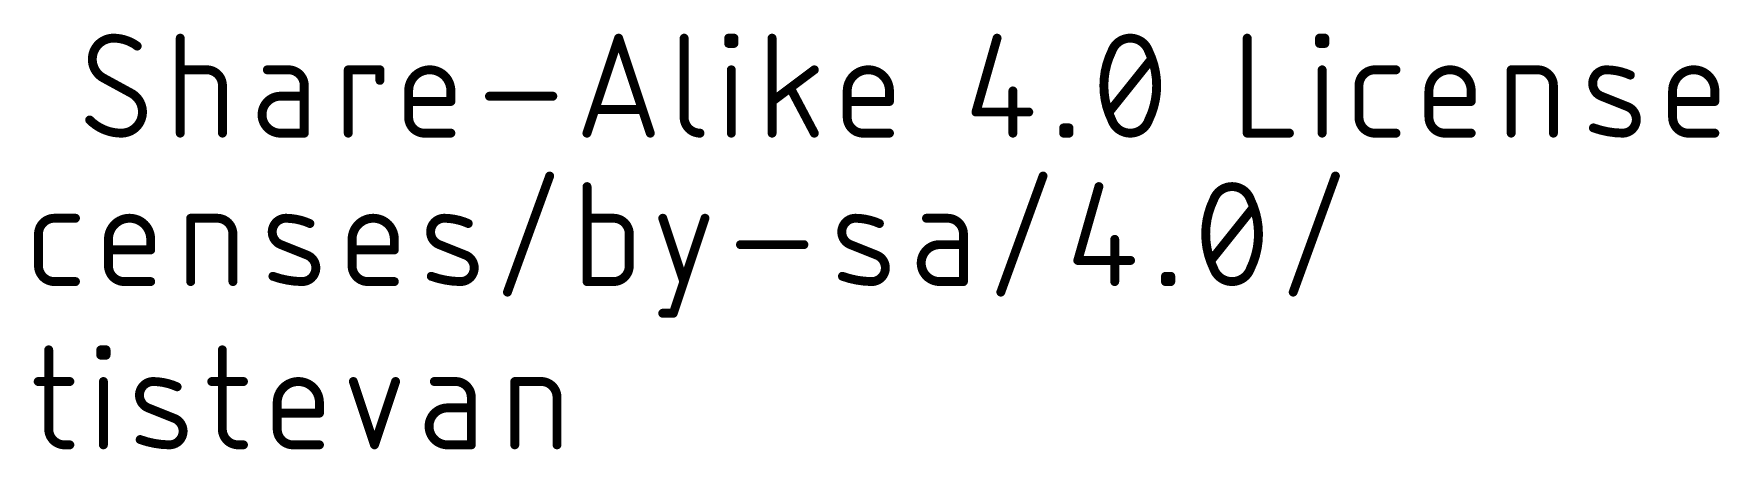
# Model space of a CAD drawing. Extents: x -28.7 to 57.9, y -15.3 to 34.1.
# Drawn here: x 29.08 to 57.91, y -14.99 to -7.87 of the extents above; entities that cross this region are included whole.
import ezdxf

# ---------------------------------------------------------------- set-up
doc = ezdxf.new("R2010")
doc.units = 0
doc.layers.add('51', color=53, linetype='CONTINUOUS')

msp = doc.modelspace()

# ---------------------------------------------------------------- linework, layer by layer
at = {"layer": '51'}
for points, const_width in [([(30.4406, -7.9502, 0.4142), (30.0793, -8.3114)], 0.1524), ([(30.847, -8.0857, 0.1623), (30.4406, -7.9502)], 0.1524), ([(30.4406, -7.9121, 1), (30.4406, -7.9883)], 0.0762), ([(30.4406, -7.9883, 1), (30.4406, -7.9121)], 0.0762), ([(30.8241, -8.1161, 1), (30.8698, -8.0552)], 0.0762), ([(31.6215, -7.9502, 1), (31.5453, -7.9502)], 0.0762), ([(39.1191, -7.9382, 1), (39.0468, -7.9622)], 0.0762), ([(39.1191, -7.9622, 1), (39.0468, -7.9382)], 0.0762), ([(40.2424, -7.9502, 1), (40.1662, -7.9502)], 0.0762), ([(41.0037, -7.9502, 1), (40.9275, -7.9502)], 0.0762), ([(40.9656, -7.9121, 1), (40.9656, -7.9883)], 0.0762), ([(40.9656, -8.0024, 1), (40.9656, -8.0786)], 0.0762), ([(40.9275, -8.0405, 1), (41.0037, -8.0405)], 0.0762), ([(41.094, -7.9502, 1), (41.0178, -7.9502)], 0.0762), ([(41.0178, -8.0405, 1), (41.094, -8.0405)], 0.0762), ([(41.0559, -7.9883, 1), (41.0559, -7.9121)], 0.0762), ([(41.0559, -8.0786, 1), (41.0559, -8.0024)], 0.0762), ([(41.7466, -7.9502, 1), (41.6704, -7.9502)], 0.0762), ([(45.5943, -7.9607, 1), (45.5211, -7.9397)], 0.0762), ([(47.8364, -7.9502, 0.3205), (47.5203, -8.176)], 0.1524), ([(48.1525, -8.176, 0.3205), (47.8364, -7.9502)], 0.1524), ([(47.8364, -7.9121, 1), (47.8364, -7.9883)], 0.0762), ([(47.8364, -7.9883, 1), (47.8364, -7.9121)], 0.0762), ([(49.8748, -7.9502, 1), (49.7986, -7.9502)], 0.0762), ([(51.1119, -7.9502, 1), (51.0357, -7.9502)], 0.0762), ([(51.0738, -7.9121, 1), (51.0738, -7.9883)], 0.0762), ([(51.0738, -8.0024, 1), (51.0738, -8.0786)], 0.0762), ([(51.0357, -8.0405, 1), (51.1119, -8.0405)], 0.0762), ([(51.2022, -7.9502, 1), (51.126, -7.9502)], 0.0762), ([(51.126, -8.0405, 1), (51.2022, -8.0405)], 0.0762), ([(51.1641, -7.9883, 1), (51.1641, -7.9121)], 0.0762), ([(51.1641, -8.0786, 1), (51.1641, -8.0024)], 0.0762), ([(30.0793, -8.3114, 0.2656), (30.26, -8.6275)], 0.1524), ([(30.1174, -8.3114, 1), (30.0412, -8.3114)], 0.0762), ([(30.0412, -8.3114, 1), (30.1174, -8.3114)], 0.0762), ([(47.5203, -8.176, 0.1139), (47.3848, -8.763)], 0.1524), ([(47.4843, -8.1636, 1), (47.5563, -8.1883)], 0.0762), ([(47.5546, -8.1927, 1), (47.4861, -8.1593)], 0.0762), ([(48.1867, -8.1593, 1), (48.1182, -8.1927)], 0.0762), ([(48.2879, -8.763, 0.1139), (48.1525, -8.176)], 0.1524), ([(48.1164, -8.1883, 1), (48.1885, -8.1636)], 0.0762), ([(48.2274, -8.3352, 1), (48.1679, -8.2876)], 0.0762), ([(30.2782, -8.5941, 1), (30.2417, -8.661)], 0.0762), ([(30.2406, -8.6604, 1), (30.2793, -8.5947)], 0.0762), ([(31.5834, -8.454, 1), (31.5834, -8.5302)], 0.0762), ([(32.3059, -8.763, 0.4142), (32.035, -8.4921)], 0.1524), ([(32.035, -8.454, 1), (32.035, -8.5302)], 0.0762), ([(32.035, -8.5302, 1), (32.035, -8.454)], 0.0762), ([(33.0732, -8.454, 1), (33.0732, -8.5302)], 0.0762), ([(33.7054, -8.763, 0.4142), (33.4344, -8.4921)], 0.1524), ([(33.4344, -8.454, 1), (33.4344, -8.5302)], 0.0762), ([(33.4344, -8.5302, 1), (33.4344, -8.454)], 0.0762), ([(34.4957, -8.4921, 1), (34.4195, -8.4921)], 0.0762), ([(34.4576, -8.454, 1), (34.4576, -8.5302)], 0.0762), ([(35.0376, -8.4921, 1), (34.9614, -8.4921)], 0.0762), ([(34.9614, -8.6727, 1), (35.0376, -8.6727)], 0.0762), ([(34.9995, -8.5302, 1), (34.9995, -8.454)], 0.0762), ([(36.2137, -8.8533, 1), (35.4912, -8.8533)], 0.1524), ([(41.0489, -8.4921, 1), (40.9727, -8.4921)], 0.0762), ([(42.4538, -8.5225, 1), (42.4081, -8.4616)], 0.0762), ([(43.7167, -8.8533, 1), (42.9942, -8.8533)], 0.1524), ([(51.157, -8.4921, 1), (51.0808, -8.4921)], 0.0762), ([(52.0204, -8.4921, 0.4142), (51.7494, -8.763)], 0.1524), ([(52.0204, -8.454, 1), (52.0204, -8.5302)], 0.0762), ([(52.0204, -8.5302, 1), (52.0204, -8.454)], 0.0762), ([(52.3816, -8.5302, 1), (52.3816, -8.454)], 0.0762), ([(53.6686, -8.8533, 1), (52.9461, -8.8533)], 0.1524), ([(54.391, -8.4921, 1), (54.3148, -8.4921)], 0.0762), ([(54.3529, -8.454, 1), (54.3529, -8.5302)], 0.0762), ([(55.0754, -8.763, 0.4142), (54.8044, -8.4921)], 0.1524), ([(54.8044, -8.454, 1), (54.8044, -8.5302)], 0.0762), ([(54.8044, -8.5302, 1), (54.8044, -8.454)], 0.0762), ([(55.9855, -8.4921, 0.8318), (55.8952, -8.9436)], 0.1524), ([(55.986, -8.454, 1), (55.9849, -8.5302)], 0.0762), ([(56.3919, -8.5824, 0.1026), (55.9855, -8.4921)], 0.1524), ([(55.9849, -8.5302, 1), (55.986, -8.454)], 0.0762), ([(56.3762, -8.6171, 1), (56.4075, -8.5476)], 0.0762), ([(57.8369, -8.8533, 1), (57.1144, -8.8533)], 0.1524), ([(30.776, -8.8656, 1), (30.7373, -8.9313)], 0.0762), ([(30.9373, -9.2146, 0.2656), (30.7567, -8.8985)], 0.1524), ([(30.7384, -8.9319, 1), (30.7749, -8.865)], 0.0762), ([(32.344, -8.763, 1), (32.2678, -8.763)], 0.0762), ([(32.2678, -8.763, 1), (32.344, -8.763)], 0.0762), ([(33.299, -8.9436, 1), (33.299, -9.5758)], 0.1524), ([(33.299, -8.9055, 1), (33.299, -8.9817)], 0.0762), ([(33.299, -8.9817, 1), (33.299, -8.9055)], 0.0762), ([(33.7435, -8.763, 1), (33.6673, -8.763)], 0.0762), ([(33.6673, -8.763, 1), (33.7435, -8.763)], 0.0762), ([(33.7054, -8.9817, 1), (33.7054, -8.9055)], 0.0762), ([(35.5293, -8.8533, 1), (35.4531, -8.8533)], 0.0762), ([(35.4531, -8.8533, 1), (35.5293, -8.8533)], 0.0762), ([(36.2518, -8.8533, 1), (36.1756, -8.8533)], 0.0762), ([(36.1756, -8.8533, 1), (36.2518, -8.8533)], 0.0762), ([(36.8737, -8.9055, 1), (36.8737, -8.9817)], 0.0762), ([(37.9574, -8.9817, 1), (37.9574, -8.9055)], 0.0762), ([(42.0582, -8.7903, 1), (41.9909, -8.826)], 0.0762), ([(43.0323, -8.8533, 1), (42.9561, -8.8533)], 0.0762), ([(42.9561, -8.8533, 1), (43.0323, -8.8533)], 0.0762), ([(43.7548, -8.8533, 1), (43.6786, -8.8533)], 0.0762), ([(43.6786, -8.8533, 1), (43.7548, -8.8533)], 0.0762), ([(45.8667, -8.8533, 1), (45.7905, -8.8533)], 0.0762), ([(47.3848, -8.763, 0.1139), (47.5203, -9.35)], 0.1524), ([(47.4229, -8.763, 1), (47.3467, -8.763)], 0.0762), ([(47.3467, -8.763, 1), (47.4229, -8.763)], 0.0762), ([(48.1525, -9.35, 0.1139), (48.2879, -8.763)], 0.1524), ([(48.326, -8.763, 1), (48.2498, -8.763)], 0.0762), ([(48.2498, -8.763, 1), (48.326, -8.763)], 0.0762), ([(51.7875, -8.763, 1), (51.7113, -8.763)], 0.0762), ([(51.7113, -8.763, 1), (51.7875, -8.763)], 0.0762), ([(52.9842, -8.8533, 1), (52.908, -8.8533)], 0.0762), ([(52.908, -8.8533, 1), (52.9842, -8.8533)], 0.0762), ([(53.7067, -8.8533, 1), (53.6305, -8.8533)], 0.0762), ([(53.6305, -8.8533, 1), (53.7067, -8.8533)], 0.0762), ([(55.1135, -8.763, 1), (55.0373, -8.763)], 0.0762), ([(55.0373, -8.763, 1), (55.1135, -8.763)], 0.0762), ([(55.9093, -8.9083, 1), (55.881, -8.979)], 0.0762), ([(55.881, -8.979, 1), (55.9093, -8.9082)], 0.0762), ([(57.1525, -8.8533, 1), (57.0763, -8.8533)], 0.0762), ([(57.0763, -8.8533, 1), (57.1525, -8.8533)], 0.0762), ([(57.875, -8.8533, 1), (57.7988, -8.8533)], 0.0762), ([(57.7988, -8.8533, 1), (57.875, -8.8533)], 0.0762), ([(30.5761, -9.5758, 0.4142), (30.9373, -9.2146)], 0.1524), ([(30.9754, -9.2146, 1), (30.8992, -9.2146)], 0.0762), ([(30.8992, -9.2146, 1), (30.9754, -9.2146)], 0.0762), ([(35.4912, -8.9958, 1), (35.4912, -9.072)], 0.0762), ([(36.1756, -9.0339, 1), (36.2518, -9.0339)], 0.0762), ([(36.2137, -9.072, 1), (36.2137, -8.9958)], 0.0762), ([(38.6765, -9.1313, 1), (38.6765, -9.2075)], 0.0762), ([(39.4893, -9.2075, 1), (39.4893, -9.1313)], 0.0762), ([(41.6856, -9.0035, 1), (41.7313, -9.0644)], 0.0762), ([(42.9942, -8.9958, 1), (42.9942, -9.072)], 0.0762), ([(43.6786, -9.0339, 1), (43.7548, -9.0339)], 0.0762), ([(43.7167, -9.072, 1), (43.7167, -8.9958)], 0.0762), ([(45.1598, -9.2041, 1), (45.2331, -9.225)], 0.0762), ([(45.1965, -9.1765, 1), (45.1965, -9.2527)], 0.0762), ([(46.0996, -9.2527, 1), (46.0996, -9.1765)], 0.0762), ([(47.4454, -9.1908, 1), (47.5049, -9.2384)], 0.0762), ([(52.9461, -8.9958, 1), (52.9461, -9.072)], 0.0762), ([(53.6305, -9.0339, 1), (53.7067, -9.0339)], 0.0762), ([(53.6686, -9.072, 1), (53.6686, -8.9958)], 0.0762), ([(56.2564, -9.5758, 0.8318), (56.3467, -9.1242)], 0.1524), ([(56.3609, -9.0889, 1), (56.3326, -9.1596)], 0.0762), ([(56.3326, -9.1596, 1), (56.3609, -9.0889)], 0.0762), ([(57.1144, -8.9958, 1), (57.1144, -9.072)], 0.0762), ([(57.7988, -9.0339, 1), (57.875, -9.0339)], 0.0762), ([(57.8369, -9.072, 1), (57.8369, -8.9958)], 0.0762), ([(30.0612, -9.3232, 1), (30.0071, -9.3769)], 0.0762), ([(30.0342, -9.35, 0.2), (30.5761, -9.5758)], 0.1524), ([(30.5761, -9.5377, 1), (30.5761, -9.6139)], 0.0762), ([(30.5761, -9.6139, 1), (30.5761, -9.5377)], 0.0762), ([(33.299, -9.5377, 1), (33.299, -9.6139)], 0.0762), ([(33.299, -9.6139, 1), (33.299, -9.5377)], 0.0762), ([(33.7054, -9.6139, 1), (33.7054, -9.5377)], 0.0762), ([(35.4912, -9.3049, 0.4142), (35.7621, -9.5758)], 0.1524), ([(35.5293, -9.3049, 1), (35.4531, -9.3049)], 0.0762), ([(35.4531, -9.3049, 1), (35.5293, -9.3049)], 0.0762), ([(35.7621, -9.5377, 1), (35.7621, -9.6139)], 0.0762), ([(35.7621, -9.6139, 1), (35.7621, -9.5377)], 0.0762), ([(36.2137, -9.6139, 1), (36.2137, -9.5377)], 0.0762), ([(40.2043, -9.3049, 0.4142), (40.4752, -9.5758)], 0.1524), ([(40.2424, -9.3049, 1), (40.1662, -9.3049)], 0.0762), ([(40.1662, -9.3049, 1), (40.2424, -9.3049)], 0.0762), ([(40.4752, -9.6139, 1), (40.4752, -9.5377)], 0.0762), ([(42.9942, -9.3049, 0.4142), (43.2651, -9.5758)], 0.1524), ([(43.0323, -9.3049, 1), (42.9561, -9.3049)], 0.0762), ([(42.9561, -9.3049, 1), (43.0323, -9.3049)], 0.0762), ([(43.2651, -9.5377, 1), (43.2651, -9.6139)], 0.0762), ([(43.2651, -9.6139, 1), (43.2651, -9.5377)], 0.0762), ([(43.7167, -9.6139, 1), (43.7167, -9.5377)], 0.0762), ([(46.7352, -9.4855, 1), (46.659, -9.4855)], 0.0762), ([(46.6971, -9.4474, 1), (46.6971, -9.5236)], 0.0762), ([(46.6971, -9.5377, 1), (46.6971, -9.6139)], 0.0762), ([(46.8255, -9.4855, 1), (46.7493, -9.4855)], 0.0762), ([(46.7874, -9.5236, 1), (46.7874, -9.4474)], 0.0762), ([(46.7874, -9.6139, 1), (46.7874, -9.5377)], 0.0762), ([(47.5203, -9.35, 0.3205), (47.8364, -9.5758)], 0.1524), ([(47.5563, -9.3377, 1), (47.4843, -9.3624)], 0.0762), ([(47.4861, -9.3667, 1), (47.5546, -9.3333)], 0.0762), ([(47.8364, -9.5758, 0.3205), (48.1525, -9.35)], 0.1524), ([(47.8364, -9.5377, 1), (47.8364, -9.6139)], 0.0762), ([(47.8364, -9.6139, 1), (47.8364, -9.5377)], 0.0762), ([(48.1182, -9.3333, 1), (48.1867, -9.3667)], 0.0762), ([(48.1885, -9.3624, 1), (48.1164, -9.3377)], 0.0762), ([(49.8367, -9.5377, 1), (49.8367, -9.6139)], 0.0762), ([(50.5592, -9.6139, 1), (50.5592, -9.5377)], 0.0762), ([(51.7494, -9.3049, 0.4142), (52.0204, -9.5758)], 0.1524), ([(51.7875, -9.3049, 1), (51.7113, -9.3049)], 0.0762), ([(51.7113, -9.3049, 1), (51.7875, -9.3049)], 0.0762), ([(52.0204, -9.5377, 1), (52.0204, -9.6139)], 0.0762), ([(52.0204, -9.6139, 1), (52.0204, -9.5377)], 0.0762), ([(52.3816, -9.6139, 1), (52.3816, -9.5377)], 0.0762), ([(52.9461, -9.3049, 0.4142), (53.217, -9.5758)], 0.1524), ([(52.9842, -9.3049, 1), (52.908, -9.3049)], 0.0762), ([(52.908, -9.3049, 1), (52.9842, -9.3049)], 0.0762), ([(53.217, -9.5377, 1), (53.217, -9.6139)], 0.0762), ([(53.217, -9.6139, 1), (53.217, -9.5377)], 0.0762), ([(53.6686, -9.6139, 1), (53.6686, -9.5377)], 0.0762), ([(55.7726, -9.4496, 1), (55.7468, -9.5213)], 0.0762), ([(55.7597, -9.4855, 0.083), (56.2564, -9.5758)], 0.1524), ([(56.2569, -9.5377, 1), (56.2559, -9.6139)], 0.0762), ([(56.2559, -9.6139, 1), (56.2569, -9.5377)], 0.0762), ([(57.1144, -9.3049, 0.4142), (57.3853, -9.5758)], 0.1524), ([(57.1525, -9.3049, 1), (57.0763, -9.3049)], 0.0762), ([(57.0763, -9.3049, 1), (57.1525, -9.3049)], 0.0762), ([(57.3853, -9.5377, 1), (57.3853, -9.6139)], 0.0762), ([(57.3853, -9.6139, 1), (57.3853, -9.5377)], 0.0762), ([(57.8369, -9.6139, 1), (57.8369, -9.5377)], 0.0762), ([(31.5453, -9.5758, 1), (31.6215, -9.5758)], 0.0762), ([(32.2678, -9.5758, 1), (32.344, -9.5758)], 0.0762), ([(33.6673, -9.5758, 1), (33.7435, -9.5758)], 0.0762), ([(34.4195, -9.5758, 1), (34.4957, -9.5758)], 0.0762), ([(38.5049, -9.5638, 1), (38.5772, -9.5878)], 0.0762), ([(39.5886, -9.5878, 1), (39.6609, -9.5638)], 0.0762), ([(40.9727, -9.5758, 1), (41.0489, -9.5758)], 0.0762), ([(41.6704, -9.5758, 1), (41.7466, -9.5758)], 0.0762), ([(42.3973, -9.5936, 1), (42.4646, -9.558)], 0.0762), ([(45.7905, -9.5758, 1), (45.8667, -9.5758)], 0.0762), ([(46.659, -9.5758, 1), (46.7352, -9.5758)], 0.0762), ([(46.7493, -9.5758, 1), (46.8255, -9.5758)], 0.0762), ([(49.7986, -9.5758, 1), (49.8748, -9.5758)], 0.0762), ([(51.0808, -9.5758, 1), (51.157, -9.5758)], 0.0762), ([(54.3148, -9.5758, 1), (54.391, -9.5758)], 0.0762), ([(55.0373, -9.5758, 1), (55.1135, -9.5758)], 0.0762), ([(37.9393, -10.3226, 1), (37.8677, -10.2966)], 0.0762), ([(46.3802, -10.3226, 1), (46.3086, -10.2966)], 0.0762), ([(51.3822, -10.3226, 1), (51.3105, -10.2966)], 0.0762), ([(38.5812, -10.4902, 1), (38.505, -10.4902)], 0.0762), ([(47.3363, -10.5007, 1), (47.263, -10.4797)], 0.0762), ([(49.2622, -10.716, 0.1139), (49.1267, -11.303)], 0.1524), ([(49.5783, -10.4902, 0.3205), (49.2622, -10.716)], 0.1524), ([(49.2262, -10.7036, 1), (49.2983, -10.7283)], 0.0762), ([(49.2965, -10.7327, 1), (49.228, -10.6993)], 0.0762), ([(49.8944, -10.716, 0.3205), (49.5783, -10.4902)], 0.1524), ([(49.5783, -10.4521, 1), (49.5783, -10.5283)], 0.0762), ([(49.5783, -10.5283, 1), (49.5783, -10.4521)], 0.0762), ([(49.9286, -10.6993, 1), (49.8601, -10.7327)], 0.0762), ([(50.0299, -11.303, 0.1139), (49.8944, -10.716)], 0.1524), ([(49.8583, -10.7283, 1), (49.9304, -10.7036)], 0.0762), ([(29.4297, -11.0321, 0.4142), (29.1588, -11.303)], 0.1524), ([(29.4297, -10.994, 1), (29.4297, -11.0702)], 0.0762), ([(29.4297, -11.0702, 1), (29.4297, -10.994)], 0.0762), ([(29.7909, -11.0702, 1), (29.7909, -10.994)], 0.0762), ([(31.0779, -11.3933, 1), (30.3554, -11.3933)], 0.1524), ([(31.8003, -11.0321, 1), (31.7241, -11.0321)], 0.0762), ([(31.7622, -10.994, 1), (31.7622, -11.0702)], 0.0762), ([(32.4847, -11.303, 0.4142), (32.2138, -11.0321)], 0.1524), ([(32.2138, -10.994, 1), (32.2138, -11.0702)], 0.0762), ([(32.2138, -11.0702, 1), (32.2138, -10.994)], 0.0762), ([(33.3948, -11.0321, 0.8318), (33.3045, -11.4836)], 0.1524), ([(33.3953, -10.994, 1), (33.3942, -11.0702)], 0.0762), ([(33.8012, -11.1224, 0.1026), (33.3948, -11.0321)], 0.1524), ([(33.3942, -11.0702, 1), (33.3953, -10.994)], 0.0762), ([(35.2462, -11.3933, 1), (34.5237, -11.3933)], 0.1524), ([(36.1042, -11.0321, 0.8318), (36.0139, -11.4836)], 0.1524), ([(36.5106, -11.1224, 0.1026), (36.1042, -11.0321)], 0.1524), ([(36.1048, -10.994, 1), (36.1037, -11.0702)], 0.0762), ([(36.1037, -11.0702, 1), (36.1048, -10.994)], 0.0762), ([(38.5431, -10.994, 1), (38.5431, -11.0702)], 0.0762), ([(39.2656, -11.303, 0.4142), (38.9946, -11.0321)], 0.1524), ([(38.9946, -10.994, 1), (38.9946, -11.0702)], 0.0762), ([(38.9946, -11.0702, 1), (38.9946, -10.994)], 0.0762), ([(39.8745, -11.02, 1), (39.8022, -11.0441)], 0.0762), ([(40.597, -11.0441, 1), (40.5247, -11.02)], 0.0762), ([(43.1382, -11.0321, 0.8318), (43.0479, -11.4836)], 0.1524), ([(43.5446, -11.1224, 0.1026), (43.1382, -11.0321)], 0.1524), ([(43.1388, -10.994, 1), (43.1377, -11.0702)], 0.0762), ([(43.1377, -11.0702, 1), (43.1388, -10.994)], 0.0762), ([(44.3502, -10.994, 1), (44.3502, -11.0702)], 0.0762), ([(44.9823, -11.303, 0.4142), (44.7114, -11.0321)], 0.1524), ([(44.7114, -10.994, 1), (44.7114, -11.0702)], 0.0762), ([(44.7114, -11.0702, 1), (44.7114, -10.994)], 0.0762), ([(49.9693, -10.8752, 1), (49.9098, -10.8276)], 0.0762), ([(29.1969, -11.303, 1), (29.1207, -11.303)], 0.0762), ([(32.5228, -11.303, 1), (32.4466, -11.303)], 0.0762), ([(33.7856, -11.1571, 1), (33.8168, -11.0876)], 0.0762), ([(36.495, -11.1571, 1), (36.5262, -11.0876)], 0.0762), ([(39.3037, -11.303, 1), (39.2275, -11.303)], 0.0762), ([(43.529, -11.1571, 1), (43.5603, -11.0876)], 0.0762), ([(45.0204, -11.303, 1), (44.9442, -11.303)], 0.0762), ([(49.1267, -11.303, 0.1139), (49.2622, -11.89)], 0.1524), ([(49.1648, -11.303, 1), (49.0886, -11.303)], 0.0762), ([(49.8944, -11.89, 0.1139), (50.0299, -11.303)], 0.1524), ([(50.068, -11.303, 1), (49.9918, -11.303)], 0.0762), ([(29.1207, -11.303, 1), (29.1969, -11.303)], 0.0762), ([(30.3935, -11.3933, 1), (30.3173, -11.3933)], 0.0762), ([(30.3173, -11.3933, 1), (30.3935, -11.3933)], 0.0762), ([(30.3554, -11.5358, 1), (30.3554, -11.612)], 0.0762), ([(31.116, -11.3933, 1), (31.0398, -11.3933)], 0.0762), ([(31.0398, -11.3933, 1), (31.116, -11.3933)], 0.0762), ([(31.0779, -11.612, 1), (31.0779, -11.5358)], 0.0762), ([(32.4466, -11.303, 1), (32.5228, -11.303)], 0.0762), ([(33.3186, -11.4483, 1), (33.2903, -11.519)], 0.0762), ([(33.2903, -11.519, 1), (33.3186, -11.4482)], 0.0762), ([(34.5618, -11.3933, 1), (34.4856, -11.3933)], 0.0762), ([(34.4856, -11.3933, 1), (34.5618, -11.3933)], 0.0762), ([(34.5237, -11.5358, 1), (34.5237, -11.612)], 0.0762), ([(35.2843, -11.3933, 1), (35.2081, -11.3933)], 0.0762), ([(35.2081, -11.3933, 1), (35.2843, -11.3933)], 0.0762), ([(35.2462, -11.612, 1), (35.2462, -11.5358)], 0.0762), ([(36.028, -11.4483, 1), (35.9997, -11.519)], 0.0762), ([(35.9997, -11.519, 1), (36.028, -11.4482)], 0.0762), ([(39.2275, -11.303, 1), (39.3037, -11.303)], 0.0762), ([(41.1687, -11.4455, 1), (41.1687, -11.5217)], 0.0762), ([(42.2525, -11.5217, 1), (42.2525, -11.4455)], 0.0762), ([(43.0621, -11.4483, 1), (43.0338, -11.519)], 0.0762), ([(43.0338, -11.519, 1), (43.0621, -11.4482)], 0.0762), ([(44.5759, -11.4836, 1), (44.5759, -12.1158)], 0.1524), ([(44.5759, -11.4455, 1), (44.5759, -11.5217)], 0.0762), ([(44.5759, -11.5217, 1), (44.5759, -11.4455)], 0.0762), ([(44.9442, -11.303, 1), (45.0204, -11.303)], 0.0762), ([(44.9823, -11.5217, 1), (44.9823, -11.4455)], 0.0762), ([(47.6087, -11.3933, 1), (47.5325, -11.3933)], 0.0762), ([(49.0886, -11.303, 1), (49.1648, -11.303)], 0.0762), ([(49.9918, -11.303, 1), (50.068, -11.303)], 0.0762), ([(29.1588, -11.8449, 0.4142), (29.4297, -12.1158)], 0.1524), ([(29.1969, -11.8449, 1), (29.1207, -11.8449)], 0.0762), ([(29.1207, -11.8449, 1), (29.1969, -11.8449)], 0.0762), ([(30.3554, -11.8449, 0.4142), (30.6263, -12.1158)], 0.1524), ([(30.3935, -11.8449, 1), (30.3173, -11.8449)], 0.0762), ([(30.3173, -11.8449, 1), (30.3935, -11.8449)], 0.0762), ([(31.0398, -11.5739, 1), (31.116, -11.5739)], 0.0762), ([(33.6657, -12.1158, 0.8318), (33.756, -11.6642)], 0.1524), ([(33.7702, -11.6289, 1), (33.7419, -11.6996)], 0.0762), ([(33.7419, -11.6996, 1), (33.7702, -11.6289)], 0.0762), ([(34.5237, -11.8449, 0.4142), (34.7947, -12.1158)], 0.1524), ([(34.5618, -11.8449, 1), (34.4856, -11.8449)], 0.0762), ([(34.4856, -11.8449, 1), (34.5618, -11.8449)], 0.0762), ([(35.2081, -11.5739, 1), (35.2843, -11.5739)], 0.0762), ([(36.3751, -12.1158, 0.8318), (36.4655, -11.6642)], 0.1524), ([(36.4796, -11.6289, 1), (36.4513, -11.6996)], 0.0762), ([(36.4513, -11.6996, 1), (36.4796, -11.6289)], 0.0762), ([(38.9946, -12.1158, 0.4142), (39.2656, -11.8449)], 0.1524), ([(39.3036, -11.8449, 1), (39.2275, -11.8449)], 0.0762), ([(39.2275, -11.8449, 1), (39.3037, -11.8449)], 0.0762), ([(43.4092, -12.1158, 0.8318), (43.4995, -11.6642)], 0.1524), ([(43.5136, -11.6289, 1), (43.4853, -11.6996)], 0.0762), ([(43.4853, -11.6996, 1), (43.5136, -11.6289)], 0.0762), ([(46.9017, -11.7441, 1), (46.975, -11.765)], 0.0762), ([(46.9384, -11.7165, 1), (46.9384, -11.7927)], 0.0762), ([(47.8415, -11.7927, 1), (47.8415, -11.7165)], 0.0762), ([(49.1873, -11.7308, 1), (49.2468, -11.7784)], 0.0762), ([(49.2622, -11.89, 0.3205), (49.5783, -12.1158)], 0.1524), ([(49.2983, -11.8777, 1), (49.2262, -11.9024)], 0.0762), ([(49.5783, -12.1158, 0.3205), (49.8944, -11.89)], 0.1524), ([(49.9304, -11.9024, 1), (49.8584, -11.8777)], 0.0762), ([(29.4297, -12.0777, 1), (29.4297, -12.1539)], 0.0762), ([(29.4297, -12.1539, 1), (29.4297, -12.0777)], 0.0762), ([(29.7909, -12.1539, 1), (29.7909, -12.0777)], 0.0762), ([(30.6263, -12.0777, 1), (30.6263, -12.1539)], 0.0762), ([(30.6263, -12.1539, 1), (30.6263, -12.0777)], 0.0762), ([(31.0779, -12.1539, 1), (31.0779, -12.0777)], 0.0762), ([(31.7241, -12.1158, 1), (31.8003, -12.1158)], 0.0762), ([(32.4466, -12.1158, 1), (32.5228, -12.1158)], 0.0762), ([(33.1819, -11.9896, 1), (33.1561, -12.0613)], 0.0762), ([(33.169, -12.0255, 0.083), (33.6657, -12.1158)], 0.1524), ([(33.6663, -12.0777, 1), (33.6652, -12.1539)], 0.0762), ([(33.6652, -12.1539, 1), (33.6663, -12.0777)], 0.0762), ([(34.7947, -12.0777, 1), (34.7947, -12.1539)], 0.0762), ([(34.7947, -12.1539, 1), (34.7947, -12.0777)], 0.0762), ([(35.2462, -12.1539, 1), (35.2462, -12.0777)], 0.0762), ([(35.8913, -11.9896, 1), (35.8655, -12.0613)], 0.0762), ([(35.8784, -12.0255, 0.083), (36.3751, -12.1158)], 0.1524), ([(36.3757, -12.0777, 1), (36.3746, -12.1539)], 0.0762), ([(36.3746, -12.1539, 1), (36.3757, -12.0777)], 0.0762), ([(38.5431, -12.0777, 1), (38.5431, -12.1539)], 0.0762), ([(38.505, -12.1158, 1), (38.5812, -12.1158)], 0.0762), ([(38.9946, -12.0777, 1), (38.9946, -12.1539)], 0.0762), ([(38.9946, -12.1539, 1), (38.9946, -12.0777)], 0.0762), ([(40.1634, -12.1278, 1), (40.2357, -12.1038)], 0.0762), ([(42.9254, -11.9896, 1), (42.8996, -12.0613)], 0.0762), ([(42.9125, -12.0255, 0.083), (43.4092, -12.1158)], 0.1524), ([(43.4097, -12.0777, 1), (43.4086, -12.1539)], 0.0762), ([(43.4086, -12.1539, 1), (43.4097, -12.0777)], 0.0762), ([(44.5759, -12.0777, 1), (44.5759, -12.1539)], 0.0762), ([(44.5759, -12.1539, 1), (44.5759, -12.0777)], 0.0762), ([(44.9442, -12.1158, 1), (45.0204, -12.1158)], 0.0762), ([(44.9823, -12.1539, 1), (44.9823, -12.0777)], 0.0762), ([(47.5325, -12.1158, 1), (47.6087, -12.1158)], 0.0762), ([(48.4771, -12.0255, 1), (48.4009, -12.0255)], 0.0762), ([(48.439, -11.9874, 1), (48.439, -12.0636)], 0.0762), ([(48.439, -12.0777, 1), (48.439, -12.1539)], 0.0762), ([(48.4009, -12.1158, 1), (48.4771, -12.1158)], 0.0762), ([(48.5674, -12.0255, 1), (48.4912, -12.0255)], 0.0762), ([(48.4912, -12.1158, 1), (48.5674, -12.1158)], 0.0762), ([(48.5293, -12.0636, 1), (48.5293, -11.9874)], 0.0762), ([(48.5293, -12.1539, 1), (48.5293, -12.0777)], 0.0762), ([(49.228, -11.9067, 1), (49.2965, -11.8733)], 0.0762), ([(49.5783, -12.0777, 1), (49.5783, -12.1539)], 0.0762), ([(49.5783, -12.1539, 1), (49.5783, -12.0777)], 0.0762), ([(49.8601, -11.8733, 1), (49.9286, -11.9067)], 0.0762), ([(37.1452, -12.2834, 1), (37.2168, -12.3094)], 0.0762), ([(45.5861, -12.2834, 1), (45.6577, -12.3094)], 0.0762), ([(50.5881, -12.2834, 1), (50.6597, -12.3094)], 0.0762), ([(39.8383, -12.6196, 1), (39.8383, -12.6958)], 0.0762), ([(39.9828, -12.6456, 1), (40.0551, -12.6697)], 0.0762), ([(40.019, -12.6958, 1), (40.019, -12.6196)], 0.0762), ([(29.3716, -13.2842, 1), (29.2954, -13.2842)], 0.0762), ([(30.2621, -13.2842, 1), (30.1859, -13.2842)], 0.0762), ([(30.224, -13.2461, 1), (30.224, -13.3223)], 0.0762), ([(30.3524, -13.2842, 1), (30.2762, -13.2842)], 0.0762), ([(30.3143, -13.3223, 1), (30.3143, -13.2461)], 0.0762), ([(32.3416, -13.2842, 1), (32.2654, -13.2842)], 0.0762), ([(30.224, -13.3364, 1), (30.224, -13.4126)], 0.0762), ([(30.1859, -13.3745, 1), (30.2621, -13.3745)], 0.0762), ([(30.2762, -13.3745, 1), (30.3524, -13.3745)], 0.0762), ([(30.3143, -13.4126, 1), (30.3143, -13.3364)], 0.0762), ([(29.1529, -13.788, 1), (29.1529, -13.8642)], 0.0762), ([(29.6948, -13.8642, 1), (29.6948, -13.788)], 0.0762), ([(30.3072, -13.8261, 1), (30.231, -13.8261)], 0.0762), ([(31.1237, -13.8261, 0.8318), (31.0333, -14.2776)], 0.1524), ([(31.1242, -13.788, 1), (31.1231, -13.8642)], 0.0762), ([(31.5301, -13.9164, 0.1026), (31.1237, -13.8261)], 0.1524), ([(31.1231, -13.8642, 1), (31.1242, -13.788)], 0.0762), ([(32.1229, -13.788, 1), (32.1229, -13.8642)], 0.0762), ([(32.6647, -13.8642, 1), (32.6647, -13.788)], 0.0762), ([(33.965, -14.1873, 1), (33.2426, -14.1873)], 0.1524), ([(34.5813, -13.814, 1), (34.509, -13.8381)], 0.0762), ([(35.3038, -13.8381, 1), (35.2315, -13.814)], 0.0762), ([(35.9307, -13.788, 1), (35.9307, -13.8642)], 0.0762), ([(36.5629, -14.097, 0.4142), (36.292, -13.8261)], 0.1524), ([(36.292, -13.788, 1), (36.292, -13.8642)], 0.0762), ([(36.292, -13.8642, 1), (36.292, -13.788)], 0.0762), ([(37.3448, -13.8261, 1), (37.2686, -13.8261)], 0.0762), ([(37.3067, -13.788, 1), (37.3067, -13.8642)], 0.0762), ([(38.0292, -14.097, 0.4142), (37.7582, -13.8261)], 0.1524), ([(37.7582, -13.788, 1), (37.7582, -13.8642)], 0.0762), ([(37.7582, -13.8642, 1), (37.7582, -13.788)], 0.0762), ([(31.5144, -13.9511, 1), (31.5457, -13.8816)], 0.0762), ([(33.2807, -14.1873, 1), (33.2045, -14.1873)], 0.0762), ([(34.0031, -14.1873, 1), (33.9269, -14.1873)], 0.0762), ([(36.601, -14.097, 1), (36.5248, -14.097)], 0.0762), ([(36.5248, -14.097, 1), (36.601, -14.097)], 0.0762), ([(38.0673, -14.097, 1), (37.9911, -14.097)], 0.0762), ([(37.9911, -14.097, 1), (38.0673, -14.097)], 0.0762), ([(31.0475, -14.2423, 1), (31.0192, -14.313)], 0.0762), ([(31.0192, -14.313, 1), (31.0475, -14.2422)], 0.0762), ([(31.3946, -14.9098, 0.8318), (31.4849, -14.4582)], 0.1524), ([(31.499, -14.4229, 1), (31.4707, -14.4936)], 0.0762), ([(31.4707, -14.4936, 1), (31.499, -14.4229)], 0.0762), ([(33.2045, -14.1873, 1), (33.2807, -14.1873)], 0.0762), ([(33.2426, -14.3298, 1), (33.2426, -14.406)], 0.0762), ([(33.9269, -14.1873, 1), (34.0031, -14.1873)], 0.0762), ([(33.9269, -14.3679, 1), (34.0031, -14.3679)], 0.0762), ([(33.965, -14.406, 1), (33.965, -14.3298)], 0.0762), ([(36.1565, -14.2776, 1), (36.1565, -14.9098)], 0.1524), ([(36.1565, -14.2395, 1), (36.1565, -14.3157)], 0.0762), ([(36.1565, -14.3157, 1), (36.1565, -14.2395)], 0.0762), ([(36.5629, -14.3157, 1), (36.5629, -14.2395)], 0.0762), ([(29.3335, -14.6389, 0.4142), (29.6045, -14.9098)], 0.1524), ([(29.3716, -14.6389, 1), (29.2954, -14.6389)], 0.0762), ([(29.2954, -14.6389, 1), (29.3716, -14.6389)], 0.0762), ([(32.3035, -14.6389, 0.4142), (32.5744, -14.9098)], 0.1524), ([(32.3416, -14.6389, 1), (32.2654, -14.6389)], 0.0762), ([(32.2654, -14.6389, 1), (32.3416, -14.6389)], 0.0762), ([(33.2426, -14.6389, 0.4142), (33.5135, -14.9098)], 0.1524), ([(33.2807, -14.6389, 1), (33.2045, -14.6389)], 0.0762), ([(33.2045, -14.6389, 1), (33.2807, -14.6389)], 0.0762), ([(29.6045, -14.8717, 1), (29.6045, -14.9479)], 0.0762), ([(29.6045, -14.9479, 1), (29.6045, -14.8717)], 0.0762), ([(29.6948, -14.9479, 1), (29.6948, -14.8717)], 0.0762), ([(30.231, -14.9098, 1), (30.3072, -14.9098)], 0.0762), ([(30.9108, -14.7836, 1), (30.885, -14.8553)], 0.0762), ([(30.8979, -14.8195, 0.083), (31.3946, -14.9098)], 0.1524), ([(31.3951, -14.8717, 1), (31.394, -14.9479)], 0.0762), ([(31.394, -14.9479, 1), (31.3951, -14.8717)], 0.0762), ([(32.5744, -14.8717, 1), (32.5744, -14.9479)], 0.0762), ([(32.5744, -14.9479, 1), (32.5744, -14.8717)], 0.0762), ([(32.6647, -14.9479, 1), (32.6647, -14.8717)], 0.0762), ([(33.5135, -14.8717, 1), (33.5135, -14.9479)], 0.0762), ([(33.5135, -14.9479, 1), (33.5135, -14.8717)], 0.0762), ([(33.965, -14.9479, 1), (33.965, -14.8717)], 0.0762), ([(34.8703, -14.8978, 1), (34.9425, -14.9218)], 0.0762), ([(34.8703, -14.9218, 1), (34.9425, -14.8978)], 0.0762), ([(36.1565, -14.8717, 1), (36.1565, -14.9479)], 0.0762), ([(36.1565, -14.9479, 1), (36.1565, -14.8717)], 0.0762), ([(36.5248, -14.9098, 1), (36.601, -14.9098)], 0.0762), ([(36.5629, -14.9479, 1), (36.5629, -14.8717)], 0.0762), ([(37.2686, -14.9098, 1), (37.3448, -14.9098)], 0.0762), ([(37.9911, -14.9098, 1), (38.0673, -14.9098)], 0.0762)]:
    msp.add_lwpolyline(points, format="xyb", dxfattribs=dict(at, const_width=const_width))
at = {"layer": '51', "const_width": 0.1524}
for points in [[(31.5834, -9.5758), (31.5834, -7.9502)], [(38.541, -9.5758), (39.0829, -7.9502)], [(39.0829, -7.9502), (39.6248, -9.5758)], [(40.2043, -7.9502), (40.2043, -9.3049)], [(40.9656, -8.0405), (40.9656, -7.9502)], [(40.9656, -7.9502), (41.0559, -7.9502)], [(41.0559, -8.0405), (40.9656, -8.0405)], [(41.0559, -7.9502), (41.0559, -8.0405)], [(41.7085, -9.5758), (41.7085, -7.9502)], [(45.5577, -7.9502), (45.1965, -9.2146)], [(49.8367, -7.9502), (49.8367, -9.5758)], [(51.0738, -8.0405), (51.0738, -7.9502)], [(51.0738, -7.9502), (51.1641, -7.9502)], [(51.1641, -8.0405), (51.0738, -8.0405)], [(51.1641, -7.9502), (51.1641, -8.0405)], [(47.4751, -9.2146), (48.1976, -8.3114)], [(30.7567, -8.8985), (30.26, -8.6275)], [(31.5834, -8.4921), (32.035, -8.4921)], [(33.4344, -8.4921), (33.0732, -8.4921)], [(34.4576, -9.5758), (34.4576, -8.4921)], [(34.4576, -8.4921), (34.9995, -8.4921)], [(34.9995, -8.4921), (34.9995, -8.6727)], [(41.0108, -9.5758), (41.0108, -8.4921)], [(42.431, -8.4921), (41.7085, -9.0339)], [(51.1189, -9.5758), (51.1189, -8.4921)], [(52.0204, -8.4921), (52.3816, -8.4921)], [(54.3529, -9.5758), (54.3529, -8.4921)], [(54.3529, -8.4921), (54.8044, -8.4921)], [(32.3059, -8.763), (32.3059, -9.5758)], [(33.7054, -8.9436), (33.299, -8.9436)], [(33.7054, -9.5758), (33.7054, -8.763)], [(35.4912, -9.3049), (35.4912, -8.8533)], [(36.2137, -8.8533), (36.2137, -9.0339)], [(36.8737, -8.9436), (37.9574, -8.9436)], [(42.431, -9.5758), (42.0246, -8.8082)], [(42.9942, -9.3049), (42.9942, -8.8533)], [(43.7167, -8.8533), (43.7167, -9.0339)], [(45.8286, -8.8533), (45.8286, -9.5758)], [(51.7494, -9.3049), (51.7494, -8.763)], [(52.9461, -9.3049), (52.9461, -8.8533)], [(53.6686, -8.8533), (53.6686, -9.0339)], [(55.0754, -8.763), (55.0754, -9.5758)], [(56.3467, -9.1242), (55.8952, -8.9436)], [(57.1144, -9.3049), (57.1144, -8.8533)], [(57.8369, -8.8533), (57.8369, -9.0339)], [(36.2137, -9.0339), (35.4912, -9.0339)], [(39.4893, -9.1694), (38.6765, -9.1694)], [(43.7167, -9.0339), (42.9942, -9.0339)], [(45.1965, -9.2146), (46.0996, -9.2146)], [(53.6686, -9.0339), (52.9461, -9.0339)], [(57.8369, -9.0339), (57.1144, -9.0339)], [(33.299, -9.5758), (33.7054, -9.5758)], [(36.2137, -9.5758), (35.7621, -9.5758)], [(43.7167, -9.5758), (43.2651, -9.5758)], [(46.6971, -9.5758), (46.6971, -9.4855)], [(46.6971, -9.4855), (46.7874, -9.4855)], [(46.7874, -9.5758), (46.6971, -9.5758)], [(46.7874, -9.4855), (46.7874, -9.5758)], [(49.8367, -9.5758), (50.5592, -9.5758)], [(52.3816, -9.5758), (52.0204, -9.5758)], [(53.6686, -9.5758), (53.217, -9.5758)], [(57.8369, -9.5758), (57.3853, -9.5758)], [(37.181, -12.2964), (37.9035, -10.3096)], [(45.6219, -12.2964), (46.3444, -10.3096)], [(50.6239, -12.2964), (51.3464, -10.3096)], [(38.5431, -10.4902), (38.5431, -12.1158)], [(47.2996, -10.4902), (46.9384, -11.7546)], [(29.4297, -11.0321), (29.7909, -11.0321)], [(31.7622, -12.1158), (31.7622, -11.0321)], [(31.7622, -11.0321), (32.2138, -11.0321)], [(38.9946, -11.0321), (38.5431, -11.0321)], [(39.8383, -11.0321), (40.1996, -12.1158)], [(40.019, -12.6577), (40.5608, -11.0321)], [(44.7114, -11.0321), (44.3502, -11.0321)], [(49.2171, -11.7546), (49.9395, -10.8514)], [(29.1588, -11.8449), (29.1588, -11.303)], [(32.4847, -11.303), (32.4847, -12.1158)], [(39.2656, -11.8449), (39.2656, -11.303)], [(44.9823, -12.1158), (44.9823, -11.303)], [(30.3554, -11.8449), (30.3554, -11.3933)], [(31.0779, -11.5739), (30.3554, -11.5739)], [(31.0779, -11.3933), (31.0779, -11.5739)], [(33.756, -11.6642), (33.3045, -11.4836)], [(34.5237, -11.8449), (34.5237, -11.3933)], [(35.2462, -11.5739), (34.5237, -11.5739)], [(35.2462, -11.3933), (35.2462, -11.5739)], [(36.4655, -11.6642), (36.0139, -11.4836)], [(41.1687, -11.4836), (42.2525, -11.4836)], [(43.4995, -11.6642), (43.0479, -11.4836)], [(44.9823, -11.4836), (44.5759, -11.4836)], [(47.5706, -11.3933), (47.5706, -12.1158)], [(46.9384, -11.7546), (47.8415, -11.7546)], [(29.7909, -12.1158), (29.4297, -12.1158)], [(31.0779, -12.1158), (30.6263, -12.1158)], [(35.2462, -12.1158), (34.7947, -12.1158)], [(38.5431, -12.1158), (38.9946, -12.1158)], [(44.5759, -12.1158), (44.9823, -12.1158)], [(48.439, -12.1158), (48.439, -12.0255)], [(48.439, -12.0255), (48.5293, -12.0255)], [(48.5293, -12.1158), (48.439, -12.1158)], [(48.5293, -12.0255), (48.5293, -12.1158)], [(39.8383, -12.6577), (40.019, -12.6577)], [(29.3335, -13.2842), (29.3335, -14.6389)], [(30.224, -13.3745), (30.224, -13.2842)], [(30.224, -13.2842), (30.3143, -13.2842)], [(30.3143, -13.2842), (30.3143, -13.3745)], [(32.3035, -13.2842), (32.3035, -14.6389)], [(30.3143, -13.3745), (30.224, -13.3745)], [(29.1529, -13.8261), (29.6948, -13.8261)], [(30.2691, -14.9098), (30.2691, -13.8261)], [(32.1229, -13.8261), (32.6647, -13.8261)], [(34.5452, -13.8261), (34.9064, -14.9098)], [(34.9064, -14.9098), (35.2676, -13.8261)], [(36.292, -13.8261), (35.9307, -13.8261)], [(37.3067, -14.9098), (37.3067, -13.8261)], [(37.3067, -13.8261), (37.7582, -13.8261)], [(33.2426, -14.6389), (33.2426, -14.1873)], [(33.965, -14.1873), (33.965, -14.3679)], [(36.5629, -14.9098), (36.5629, -14.097)], [(38.0292, -14.097), (38.0292, -14.9098)], [(31.4849, -14.4582), (31.0333, -14.2776)], [(33.965, -14.3679), (33.2426, -14.3679)], [(36.5629, -14.2776), (36.1565, -14.2776)], [(29.6045, -14.9098), (29.6948, -14.9098)], [(32.5744, -14.9098), (32.6647, -14.9098)], [(33.965, -14.9098), (33.5135, -14.9098)], [(36.1565, -14.9098), (36.5629, -14.9098)]]:
    msp.add_lwpolyline(points, dxfattribs=at)

doc.saveas('drawing.dxf')
